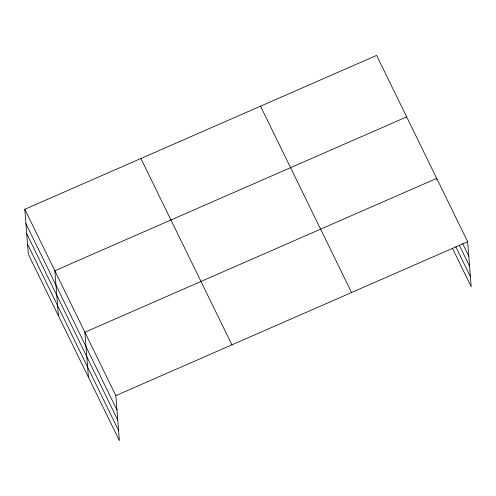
<?xml version="1.0" encoding="UTF-8"?>
<svg xmlns="http://www.w3.org/2000/svg" width="496" height="496" viewBox="0 0 496 496"><rect width="100%" height="100%" fill="white"/><g stroke="black" fill="none" stroke-linecap="round" stroke-linejoin="round"><path stroke-width="0.74" d="M24.8 209.269L115.841 395.616L119.375 440.597L28.34 254.25L24.8 209.269L376.625 55.403L467.66 241.75L471.2 286.731L452.495 248.434M406.664 116.895L54.845 270.766L58.385 315.747M115.841 395.616L467.66 241.75M462.669 243.598L468.794 256.134M459.383 245.34L469.588 266.228M455.781 246.692L470.406 276.632M260.524 106.181L351.559 292.528M140.901 158.497L231.942 344.844M25.935 223.653L116.969 410M26.728 233.752L117.763 420.1M27.547 244.156L118.581 430.503M436.827 179.905L436.709 178.393L84.884 332.258L88.424 377.239"/></g></svg>
